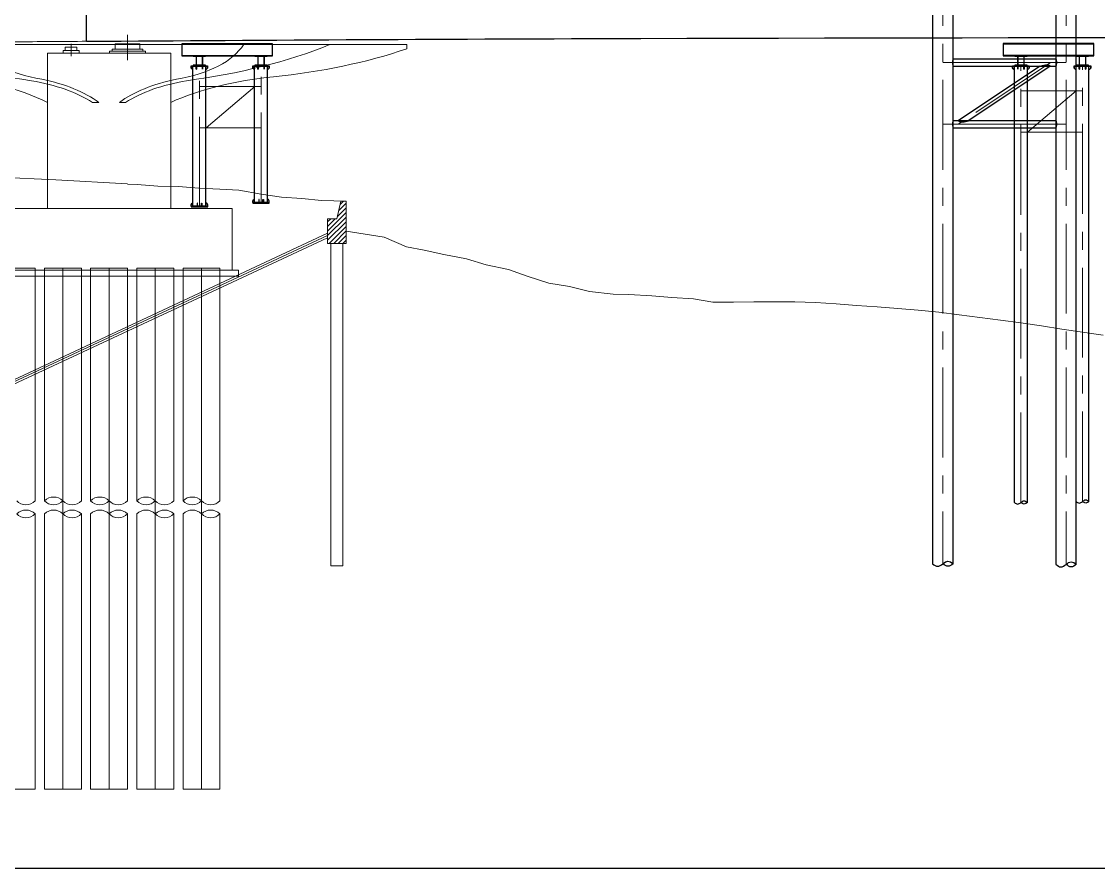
# Model space of a CAD drawing. Extents: x 1767995 to 4174245, y 542814 to 862564.
# Drawn here: x 2839510 to 2891951, y 542814 to 584031 of the extents above; entities that cross this region are included whole.
import ezdxf

# ---------------------------------------------------------------- set-up
doc = ezdxf.new("R2010")
doc.units = 0
doc.header["$LTSCALE"] = 3500
doc.linetypes.add('ACAD_ISO08W100', pattern=[36, 24, -3, 6, -3])
doc.linetypes.add('CENTER', pattern=[2, 1.25, -0.25, 0.25, -0.25])
doc.layers.get('Defpoints').update_dxf_attribs({"color": 8})
for name, color, linetype, lineweight in [('1粗实线', 1, 'Continuous', 30), ('3中心线', 6, 'CENTER', 18), ('6标注线', 7, 'Continuous', 13), ('文字', 7, 'Continuous', 15), ('细实线', 7, 'Continuous', 15)]:
    doc.layers.add(name, color=color, linetype=linetype, lineweight=lineweight)
doc.layers.add('M_Prof', color=2, linetype='Continuous')

# ---------------------------------------------------------------- blocks, each defined once
blk = doc.blocks.new('gdfgdfg')
at = {"layer": '细实线'}
h = blk.add_hatch(dxfattribs=at)
h.set_pattern_fill('ANSI31', color=256, scale=50, style=0)
h.set_pattern_definition([(45, (182922.5, 28418.14), (-112.253, 112.253), [])])
h.paths.add_polyline_path([(182922, 29668), (182672, 29668), (182473, 28818), (182022, 28818), (182022, 27998), (182922, 28418)])
h.paths.add_polyline_path([(182922, 28418), (182022, 27998), (182022, 27618), (182922, 27618)])
for p, q in [((172281, 37760), (172281, 36526)), ((156881, 37288), (185882, 37288)), ((169532, 37333), (169532, 36723)), ((171677, 37070), (171677, 37336)), ((171677, 37070), (171677, 37336)), ((171677, 37070), (171677, 37336)), ((171677, 37070), (171677, 37336)), ((171677, 37070), (171677, 37336)), ((171677, 37070), (171677, 37336)), ((172886, 37336), (171677, 37336)), ((172281, 37287), (172281, 36867)), ((172886, 37070), (172886, 37336)), ((172886, 37070), (172886, 37336)), ((172886, 37070), (172886, 37336)), ((172886, 37070), (172886, 37336)), ((172886, 37070), (172886, 37336)), ((172886, 37070), (172886, 37336)), ((172886, 37070), (172886, 37336)), ((172886, 37070), (172886, 37336)), ((185882, 37288), (185882, 37088)), ((168882, 36867), (168381, 36867)), ((168381, 34479), (168381, 36867)), ((174382, 36867), (168882, 36867)), ((169131, 36867), (169131, 36867)), ((169918, 37012), (169145, 37012)), ((169918, 37012), (169145, 37012)), ((169918, 37012), (169145, 37012)), ((169918, 37012), (169145, 37012)), ((169145, 37012), (169145, 36867)), ((169918, 36867), (169145, 36867)), ((169250, 37012), (169250, 37173)), ((169250, 37012), (169250, 37173)), ((169250, 37012), (169250, 37173)), ((169250, 37012), (169250, 37173)), ((169250, 37012), (169250, 37173)), ((169250, 37012), (169250, 37173)), ((169813, 37173), (169250, 37173)), ((169813, 37012), (169813, 37173)), ((169813, 37012), (169813, 37173)), ((169813, 37012), (169813, 37173)), ((169813, 37012), (169813, 37173)), ((169813, 37012), (169813, 37173)), ((169813, 37012), (169813, 37173)), ((169813, 37012), (169813, 37173)), ((169813, 37012), (169813, 37173)), ((169918, 36867), (169918, 37012)), ((169918, 36867), (169918, 37012)), ((169918, 36867), (169918, 37012)), ((169918, 36867), (169918, 37012)), ((173157, 36979), (171407, 36979)), ((171407, 36867), (171407, 36979)), ((173157, 36979), (171407, 36979)), ((171407, 36867), (171407, 36979)), ((173157, 36979), (171407, 36979)), ((171407, 36867), (171407, 36979)), ((173157, 36979), (171407, 36979)), ((171407, 36867), (171407, 36979)), ((173032, 37070), (171531, 37070)), ((171531, 36979), (171531, 37070)), ((173032, 37070), (171531, 37070)), ((171531, 36979), (171531, 37070)), ((173032, 37070), (171531, 37070)), ((171531, 36979), (171531, 37070)), ((173032, 37070), (171531, 37070)), ((171531, 36979), (171531, 37070)), ((173032, 36979), (171531, 36979)), ((173032, 36979), (171531, 36979)), ((173032, 36979), (171531, 36979)), ((173032, 36979), (171531, 36979)), ((173032, 36979), (173032, 37070)), ((173032, 36979), (173032, 37070)), ((173032, 36979), (173032, 37070)), ((173032, 36979), (173032, 37070)), ((173157, 36867), (173157, 36979)), ((173157, 36867), (173157, 36979)), ((173157, 36867), (173157, 36979)), ((173157, 36867), (173157, 36979)), ((174382, 36867), (174382, 34479)), ((168381, 29318), (168381, 34479)), ((170882, 34479), (170582, 34479)), ((171882, 34479), (172182, 34479)), ((174382, 29318), (174382, 34479)), ((158782, 31153), (168782, 30708)), ((168782, 30708), (172281, 30513)), ((172281, 30505), (172746, 30477)), ((172746, 30477), (173763, 30403)), ((173763, 30403), (174769, 30381)), ((174769, 30381), (175754, 30306)), ((175754, 30306), (176782, 30263)), ((176782, 30263), (177705, 30211)), ((177705, 30211), (178781, 30016)), ((178781, 30016), (179771, 29869)), ((179771, 29869), (180766, 29794)), ((180766, 29794), (181732, 29707)), ((181732, 29707), (182922, 29668)), ((182473, 28818), (182672, 29668)), ((182922, 29668), (182672, 29668)), ((182922, 29668), (182922, 27618)), ((182922, 29668), (182922, 28218)), ((177381, 29318), (165381, 29318)), ((174631, 29318), (168131, 29318)), ((174631, 29318), (168131, 29318)), ((177381, 26318), (177381, 29318)), ((177381, 26318), (177381, 29318)), ((182022, 27618), (182022, 28818)), ((182022, 28818), (182473, 28818)), ((182022, 28109), (149353, 12875)), ((182022, 27888), (149438, 12694)), ((182022, 27998), (150302, 13207)), ((182922, 28218), (184782, 27918)), ((184782, 27918), (185870, 27451)), ((182922, 27618), (182022, 27618)), ((182172, 27618), (182172, 11918)), ((182772, 27618), (182772, 11918)), ((185870, 27451), (186718, 27289)), ((186718, 27289), (187689, 27069)), ((187689, 27069), (188781, 26865)), ((188781, 26865), (189749, 26574)), ((177681, 26318), (165081, 26318)), ((165981, 26418), (167781, 26418)), ((165981, 26418), (167781, 26418)), ((177681, 26318), (165981, 26318)), ((167781, 26018), (167781, 26418)), ((167781, 26018), (167781, 26418)), ((168231, 26418), (170031, 26418)), ((168231, 26018), (168231, 26418)), ((168231, 26418), (170031, 26418)), ((168231, 26018), (168231, 26418)), ((169131, 1055), (169131, 26418)), ((170031, 26018), (170031, 26418)), ((170031, 26018), (170031, 26418)), ((170481, 26418), (172281, 26418)), ((170481, 26018), (170481, 26418)), ((170481, 26418), (172281, 26418)), ((170481, 26018), (170481, 26418)), ((171381, 1055), (171381, 26418)), ((172281, 26018), (172281, 26418)), ((172281, 26018), (172281, 26418)), ((172731, 26418), (174531, 26418)), ((172731, 26018), (172731, 26418)), ((172731, 26418), (174531, 26418)), ((172731, 26018), (172731, 26418)), ((173631, 1055), (173631, 26418)), ((174531, 26018), (174531, 26418)), ((174531, 26018), (174531, 26418)), ((174981, 26418), (176781, 26418)), ((174981, 26018), (174981, 26418)), ((174981, 26418), (176781, 26418)), ((174981, 26018), (174981, 26418)), ((175881, 1055), (175881, 26418)), ((176781, 26018), (176781, 26418)), ((176781, 26018), (176781, 26418)), ((177681, 26318), (177681, 26018)), ((177681, 26318), (177681, 26018)), ((189749, 26574), (190828, 26353)), ((190828, 26353), (191732, 26029)), ((177681, 26018), (165081, 26018)), ((177681, 26018), (165981, 26018)), ((167781, 26018), (167781, 15086)), ((167781, 26018), (167781, 15086)), ((168231, 26018), (168231, 15086)), ((168231, 26018), (168231, 15086)), ((170031, 26018), (170031, 15086)), ((170031, 26018), (170031, 15086)), ((170481, 26018), (170481, 15086)), ((170481, 26018), (170481, 15086)), ((172281, 26018), (172281, 15086)), ((172281, 26018), (172281, 15086)), ((172731, 26018), (172731, 15086)), ((172731, 26018), (172731, 15086)), ((174531, 26018), (174531, 15086)), ((174531, 26018), (174531, 15086)), ((174981, 26018), (174981, 15086)), ((174981, 26018), (174981, 15086)), ((176781, 26018), (176781, 15086)), ((176781, 26018), (176781, 15086)), ((191732, 26029), (192790, 25688)), ((192790, 25688), (193797, 25518)), ((193797, 25518), (194782, 25279)), ((194782, 25279), (195922, 25145)), ((195922, 25145), (196697, 25133)), ((196697, 25133), (197814, 25065)), ((197814, 25065), (198781, 24977)), ((198781, 24977), (199841, 24913)), ((199841, 24913), (200782, 24762)), ((200782, 24762), (201782, 24764)), ((201782, 24764), (202782, 24765)), ((202782, 24765), (203782, 24767)), ((203782, 24767), (204782, 24766)), ((204782, 24766), (205782, 24734)), ((205782, 24734), (206782, 24667)), ((206782, 24667), (207782, 24595)), ((207782, 24595), (208782, 24522)), ((208782, 24522), (209782, 24449)), ((209782, 24449), (210782, 24371)), ((210782, 24371), (211782, 24272)), ((211782, 24272), (212782, 24140)), ((212782, 24140), (213782, 24009)), ((213782, 24009), (214782, 23877)), ((214782, 23877), (215782, 23745)), ((215782, 23745), (216782, 23602)), ((216782, 23602), (217782, 23450)), ((217782, 23450), (218782, 23297)), ((218782, 23297), (219782, 23144)), ((167781, 14453), (167781, 1055)), ((167781, 14453), (167781, 1055)), ((168231, 14453), (168231, 1055)), ((168231, 14453), (168231, 1055)), ((170031, 14453), (170031, 1055)), ((170031, 14453), (170031, 1055)), ((170481, 14453), (170481, 1055)), ((170481, 14453), (170481, 1055)), ((172281, 14453), (172281, 1055)), ((172281, 14453), (172281, 1055)), ((172731, 14453), (172731, 1055)), ((172731, 14453), (172731, 1055)), ((174531, 14453), (174531, 1055)), ((174531, 14453), (174531, 1055)), ((174981, 14453), (174981, 1055)), ((174981, 14453), (174981, 1055)), ((176781, 14453), (176781, 1055)), ((176781, 14453), (176781, 1055)), ((182172, 11918), (182772, 11918)), ((165981, 1055), (167781, 1055)), ((165981, 1055), (167781, 1055)), ((168231, 1055), (170031, 1055)), ((168231, 1055), (170031, 1055)), ((170481, 1055), (172281, 1055)), ((170481, 1055), (172281, 1055)), ((172731, 1055), (174531, 1055)), ((172731, 1055), (174531, 1055)), ((174981, 1055), (176781, 1055)), ((174981, 1055), (176781, 1055))]:
    blk.add_line(p, q, dxfattribs=at)
for centre, radius, start, end in [((216121, -6245184), 6282804, 90.418036, 90.4499551), ((168681, 14636), 636, 45, 135), ((170931, 14636), 636, 45, 135), ((173181, 14636), 636, 45, 135), ((175431, 14636), 636, 45, 135), ((167331, 15536), 636, 225, 315), ((168681, 15536), 636, 225, 315), ((169581, 15536), 636, 225, 315), ((170931, 15536), 636, 225, 315), ((171831, 15536), 636, 225, 315), ((173181, 15536), 636, 225, 315), ((174081, 15536), 636, 225, 315), ((175431, 15536), 636, 225, 315), ((176331, 15536), 636, 225, 315), ((167331, 14003), 636, 45, 135), ((167331, 14903), 636, 225, 315), ((168681, 14003), 636, 45, 135), ((169581, 14003), 636, 45, 135), ((169581, 14903), 636, 225, 315), ((170931, 14003), 636, 45, 135), ((171831, 14003), 636, 45, 135), ((171831, 14903), 636, 225, 315), ((173181, 14003), 636, 45, 135), ((174081, 14003), 636, 45, 135), ((174081, 14903), 636, 225, 315), ((175431, 14003), 636, 45, 135), ((176331, 14003), 636, 45, 135), ((176331, 14903), 636, 225, 315)]:
    blk.add_arc(centre, radius, start, end, dxfattribs=at)
for centre, major_axis, start_param, end_param in [((172338, 44583), (-18704, 0), 0.894752, 1.315009), ((169728, 38021), (-5100, 0), 0.29169, 1.247114), ((173035, 38021), (5100, 0), -1.247114, -0.29169), ((170425, 44583), (-18704, 0), 1.826584, 2.246841), ((176018, 44316), (-17500, 0), 1.764221, 2.169593), ((162056, 31278), (-9000, 0), 3.932954, 4.564529), ((181408, 30578), (-10500, 0), -1.376596, -0.837702), ((165524, 32494), (-6429, 0), 3.807089, 4.382643), ((165823, 32778), (-6096, 0), 3.733766, 4.328587), ((176940, 32778), (-6096, 0), -1.186994, -0.592173), ((177239, 32494), (6429, 0), 1.900542, 2.476096)]:
    blk.add_ellipse(centre, major_axis=major_axis, ratio=0.5, start_param=start_param, end_param=end_param, dxfattribs=at)
blk = doc.blocks.new('trret')
at = {"layer": '1粗实线'}
for p, q in [((3591816, 934986), (3591816, 941829)), ((3592446, 934986), (3592446, 941829)), ((3594816, 935186), (3594816, 941829)), ((3595446, 935186), (3595446, 941829)), ((3631816, 920589), (3631816, 941829)), ((3632446, 920589), (3632446, 941829)), ((3634816, 920637), (3634816, 941829)), ((3635446, 920637), (3635446, 941829))]:
    blk.add_line(p, q, dxfattribs=at)
for points in [[(3591275, 942319), (3595686, 942319), (3595686, 942907), (3591275, 942907)], [(3631275, 942333), (3635686, 942333), (3635686, 942921), (3631275, 942921)], [(3591816, 941679), (3591781, 941679), (3591731, 941729), (3591731, 941829), (3591731, 941729), (3591781, 941679)], [(3591731, 941829), (3592531, 941829)], [(3591987, 941829), (3591987, 941679), (3591975, 941679), (3591975, 941829), (3591975, 941679), (3591987, 941679)], [(3592287, 941829), (3592287, 941679), (3592275, 941679), (3592275, 941829), (3592275, 941679), (3592287, 941679)], [(3592481, 941679), (3592446, 941679)], [(3592531, 941729), (3592481, 941679), (3592531, 941729), (3592531, 941829)], [(3594816, 941679), (3594781, 941679), (3594731, 941729), (3594731, 941829), (3594731, 941729), (3594781, 941679)], [(3594731, 941829), (3595531, 941829)], [(3594987, 941829), (3594987, 941679), (3594975, 941679), (3594975, 941829), (3594975, 941679), (3594987, 941679)], [(3595287, 941829), (3595287, 941679), (3595275, 941679), (3595275, 941829), (3595275, 941679), (3595287, 941679)], [(3595481, 941679), (3595446, 941679)], [(3595531, 941729), (3595481, 941679), (3595531, 941729), (3595531, 941829)], [(3631816, 941679), (3631781, 941679), (3631731, 941729), (3631731, 941829), (3631731, 941729), (3631781, 941679)], [(3631731, 941829), (3632531, 941829)], [(3631987, 941829), (3631987, 941679), (3631975, 941679), (3631975, 941829), (3631975, 941679), (3631987, 941679)], [(3632287, 941829), (3632287, 941679), (3632275, 941679), (3632275, 941829), (3632275, 941679), (3632287, 941679)], [(3632481, 941679), (3632446, 941679)], [(3632531, 941729), (3632481, 941679), (3632531, 941729), (3632531, 941829)], [(3634816, 941679), (3634781, 941679), (3634731, 941729), (3634731, 941829), (3634731, 941729), (3634781, 941679)], [(3634731, 941829), (3635531, 941829)], [(3634987, 941829), (3634987, 941679), (3634975, 941679), (3634975, 941829), (3634975, 941679), (3634987, 941679)], [(3635287, 941829), (3635287, 941679), (3635275, 941679), (3635275, 941829), (3635275, 941679), (3635287, 941679)], [(3635481, 941679), (3635446, 941679)], [(3635531, 941729), (3635481, 941679), (3635531, 941729), (3635531, 941829)], [(3592022, 935006), (3592039, 935006), (3592039, 935151), (3592022, 935151)], [(3592243, 935006), (3592225, 935006), (3592225, 935151), (3592243, 935151)], [(3595022, 935186), (3595039, 935186), (3595039, 935331), (3595022, 935331)], [(3595243, 935186), (3595225, 935186), (3595225, 935331), (3595243, 935331)]]:
    blk.add_lwpolyline(points, close=True, dxfattribs=at)
for points in [[(3591731, 941845), (3591731, 941829), (3591731, 941845), (3592531, 941845), (3592531, 941829), (3592531, 941845)], [(3594731, 941845), (3594731, 941829), (3594731, 941845), (3595531, 941845), (3595531, 941829), (3595531, 941845)], [(3631731, 941845), (3631731, 941829), (3631731, 941845), (3632531, 941845), (3632531, 941829), (3632531, 941845)], [(3634731, 941845), (3634731, 941829), (3634731, 941845), (3635531, 941845), (3635531, 941829), (3635531, 941845)], [(3592534, 935006), (3591732, 935006), (3591732, 934976), (3592534, 934976), (3592534, 935006), (3592534, 935078), (3592488, 935151), (3592442, 935151)], [(3591732, 935006), (3591732, 935078), (3591778, 935151), (3591824, 935151)], [(3595534, 935186), (3594732, 935186), (3594732, 935157), (3595534, 935157), (3595534, 935186), (3595534, 935259), (3595488, 935331), (3595442, 935331)], [(3594732, 935186), (3594732, 935259), (3594778, 935331), (3594824, 935331)]]:
    blk.add_lwpolyline(points, dxfattribs=at)
at = {"layer": '3中心线'}
for p, q in [((3592131, 934986), (3592131, 941829)), ((3595131, 935186), (3595131, 941829)), ((3632131, 920589), (3632131, 941829)), ((3635131, 920637), (3635131, 941829)), ((3592131, 940829), (3595131, 940829)), ((3592451, 938829), (3594828, 940829)), ((3632131, 940615), (3635131, 940615)), ((3632451, 938615), (3634828, 940615)), ((3592131, 938829), (3595131, 938829)), ((3632131, 938615), (3635131, 938615))]:
    blk.add_line(p, q, dxfattribs=at)
at = {"layer": 'M_Prof'}
for p, q in [((3591275, 942887), (3595686, 942887)), ((3631275, 942901), (3635686, 942901)), ((3591275, 942339), (3595686, 942339)), ((3631275, 942353), (3635686, 942353))]:
    blk.add_line(p, q, dxfattribs=at)
for points in [[(3591831, 941845), (3592131, 941845), (3592131, 941863), (3592000, 941863, -0.414214), (3591987, 941876), (3591987, 942302, -0.414214), (3592000, 942315), (3592131, 942315), (3592131, 942333), (3591831, 942333), (3591831, 942315), (3591963, 942315, -0.414214), (3591976, 942302), (3591976, 941876, -0.414214), (3591963, 941863), (3591831, 941863)], [(3592131, 941845), (3592431, 941845), (3592431, 941863), (3592300, 941863, -0.414214), (3592287, 941876), (3592287, 942302, -0.414214), (3592300, 942315), (3592431, 942315), (3592431, 942333), (3592131, 942333), (3592131, 942315), (3592263, 942315, -0.414214), (3592276, 942302), (3592276, 941876, -0.414214), (3592263, 941863), (3592131, 941863)], [(3594831, 941845), (3595131, 941845), (3595131, 941863), (3595000, 941863, -0.414214), (3594987, 941876), (3594987, 942302, -0.414214), (3595000, 942315), (3595131, 942315), (3595131, 942333), (3594831, 942333), (3594831, 942315), (3594963, 942315, -0.414214), (3594976, 942302), (3594976, 941876, -0.414214), (3594963, 941863), (3594831, 941863)], [(3595131, 941845), (3595431, 941845), (3595431, 941863), (3595300, 941863, -0.414214), (3595287, 941876), (3595287, 942302, -0.414214), (3595300, 942315), (3595431, 942315), (3595431, 942333), (3595131, 942333), (3595131, 942315), (3595263, 942315, -0.414214), (3595276, 942302), (3595276, 941876, -0.414214), (3595263, 941863), (3595131, 941863)], [(3631831, 941845), (3632131, 941845), (3632131, 941863), (3632000, 941863, -0.414214), (3631987, 941876), (3631987, 942302, -0.414214), (3632000, 942315), (3632131, 942315), (3632131, 942333), (3631831, 942333), (3631831, 942315), (3631963, 942315, -0.414214), (3631976, 942302), (3631976, 941876, -0.414214), (3631963, 941863), (3631831, 941863)], [(3632131, 941845), (3632431, 941845), (3632431, 941863), (3632300, 941863, -0.414214), (3632287, 941876), (3632287, 942302, -0.414214), (3632300, 942315), (3632431, 942315), (3632431, 942333), (3632131, 942333), (3632131, 942315), (3632263, 942315, -0.414214), (3632276, 942302), (3632276, 941876, -0.414214), (3632263, 941863), (3632131, 941863)], [(3634831, 941845), (3635131, 941845), (3635131, 941863), (3635000, 941863, -0.414214), (3634987, 941876), (3634987, 942302, -0.414214), (3635000, 942315), (3635131, 942315), (3635131, 942333), (3634831, 942333), (3634831, 942315), (3634963, 942315, -0.414214), (3634976, 942302), (3634976, 941876, -0.414214), (3634963, 941863), (3634831, 941863)], [(3635131, 941845), (3635431, 941845), (3635431, 941863), (3635300, 941863, -0.414214), (3635287, 941876), (3635287, 942302, -0.414214), (3635300, 942315), (3635431, 942315), (3635431, 942333), (3635131, 942333), (3635131, 942315), (3635263, 942315, -0.414214), (3635276, 942302), (3635276, 941876, -0.414214), (3635263, 941863), (3635131, 941863)]]:
    blk.add_lwpolyline(points, format="xyb", close=True, dxfattribs=at)
for points in [[(3631816, 920589), (3631974, 920510), (3632131, 920589), (3632289, 920667), (3632446, 920589)], [(3632446, 920589), (3632289, 920510), (3632131, 920589)], [(3634816, 920637), (3634974, 920559), (3635131, 920637), (3635289, 920716), (3635446, 920637)], [(3635446, 920637), (3635289, 920559), (3635131, 920637)]]:
    blk.add_spline(points, degree=3, dxfattribs=at)
blk = doc.blocks.new('etretrt')
at = {"color": 1, "linetype": 'ACAD_ISO08W100', "lineweight": 13, "ltscale": 50}
blk.add_line((92131, 33416, 0), (98131, 33416, 0), dxfattribs=at)
at = {"layer": '1粗实线'}
for p, q in [((91631, 70575, 0), (91631, 12025, 0)), ((97631, 70575, 0), (97631, 11995, 0)), ((92631, 36591, 0), (97631, 36591, 0)), ((92631, 36240, 0), (97631, 36240, 0)), ((96872, 36240, 0), (92899, 33591, 0)), ((97364, 36240, 0), (93391, 33591, 0)), ((92631, 33591, 0), (97631, 33591, 0)), ((92631, 33240, 0), (97631, 33240, 0))]:
    blk.add_line(p, q, dxfattribs=at)
at = {"layer": '1粗实线', "elevation": 0}
for points in [[(92631, 12025), (92631, 70575)], [(98631, 11995), (98631, 70575)], [(92631, 36591), (92631, 36591), (92631, 36591), (92631, 36590), (92631, 36589), (92630, 36588), (92630, 36586), (92629, 36585), (92628, 36583), (92628, 36580), (92627, 36578), (92626, 36575), (92625, 36572), (92624, 36569), (92623, 36565), (92622, 36562), (92621, 36558), (92619, 36553), (92618, 36549), (92617, 36544), (92616, 36540), (92615, 36535), (92613, 36530), (92612, 36524), (92611, 36519), (92610, 36513), (92609, 36507), (92607, 36501), (92606, 36495), (92605, 36489), (92604, 36483), (92604, 36476), (92603, 36470), (92602, 36463), (92601, 36457), (92601, 36450), (92600, 36443), (92600, 36436), (92600, 36429), (92600, 36423), (92600, 36416), (92600, 36409), (92600, 36402), (92600, 36395), (92600, 36388), (92601, 36381), (92601, 36375), (92602, 36368), (92603, 36361), (92604, 36355), (92604, 36348), (92605, 36342), (92606, 36336), (92607, 36330), (92609, 36324), (92610, 36318), (92611, 36312), (92612, 36307), (92613, 36302), (92615, 36296), (92616, 36292), (92617, 36287), (92618, 36282), (92619, 36278), (92621, 36274), (92622, 36270), (92623, 36266), (92624, 36263), (92625, 36259), (92626, 36256), (92627, 36253), (92628, 36251), (92628, 36249), (92629, 36247), (92630, 36245), (92630, 36243), (92631, 36242), (92631, 36241), (92631, 36241), (92631, 36240), (92631, 36240)], [(96872, 36240), (96872, 36240), (96873, 36240), (96875, 36241), (96877, 36241), (96880, 36242), (96883, 36243), (96887, 36244), (96892, 36245), (96897, 36247), (96903, 36248), (96909, 36250), (96916, 36251), (96923, 36253), (96931, 36255), (96939, 36257), (96948, 36260), (96957, 36262), (96967, 36264), (96977, 36267), (96988, 36269), (96998, 36272), (97009, 36274), (97021, 36277), (97032, 36279), (97044, 36282), (97056, 36284), (97068, 36287), (97080, 36289), (97092, 36291), (97104, 36294), (97116, 36296), (97128, 36298), (97140, 36299), (97152, 36301), (97163, 36302), (97174, 36303), (97185, 36304), (97196, 36305), (97206, 36305), (97216, 36305), (97225, 36305), (97234, 36305), (97243, 36304), (97251, 36303), (97259, 36302), (97267, 36301), (97274, 36299), (97280, 36298), (97287, 36296), (97293, 36294), (97298, 36291), (97303, 36289), (97308, 36287), (97313, 36284), (97317, 36282), (97321, 36279), (97325, 36277), (97329, 36274), (97332, 36272), (97336, 36269), (97339, 36267), (97341, 36264), (97344, 36262), (97346, 36260), (97349, 36257), (97351, 36255), (97353, 36253), (97354, 36251), (97356, 36250), (97357, 36248), (97359, 36247), (97360, 36245), (97361, 36244), (97362, 36243), (97363, 36242), (97363, 36241), (97364, 36241), (97364, 36240), (97364, 36240), (97364, 36240)], [(97631, 36591), (97631, 36591), (97632, 36591), (97632, 36590), (97632, 36589), (97633, 36588), (97633, 36586), (97634, 36585), (97634, 36583), (97635, 36580), (97636, 36578), (97637, 36575), (97638, 36572), (97639, 36569), (97640, 36565), (97641, 36562), (97642, 36558), (97643, 36553), (97645, 36549), (97646, 36544), (97647, 36540), (97648, 36535), (97650, 36530), (97651, 36524), (97652, 36519), (97653, 36513), (97654, 36507), (97655, 36501), (97656, 36495), (97657, 36489), (97658, 36483), (97659, 36476), (97660, 36470), (97661, 36463), (97661, 36457), (97662, 36450), (97662, 36443), (97663, 36436), (97663, 36429), (97663, 36423), (97663, 36416), (97663, 36409), (97663, 36402), (97663, 36395), (97662, 36388), (97662, 36381), (97661, 36375), (97661, 36368), (97660, 36361), (97659, 36355), (97658, 36348), (97657, 36342), (97656, 36336), (97655, 36330), (97654, 36324), (97653, 36318), (97652, 36312), (97651, 36307), (97650, 36302), (97648, 36296), (97647, 36292), (97646, 36287), (97645, 36282), (97643, 36278), (97642, 36274), (97641, 36270), (97640, 36266), (97639, 36263), (97638, 36259), (97637, 36256), (97636, 36253), (97635, 36251), (97634, 36249), (97634, 36247), (97633, 36245), (97633, 36243), (97632, 36242), (97632, 36241), (97632, 36241), (97631, 36240), (97631, 36240)], [(92631, 33591), (92631, 33591), (92631, 33591), (92631, 33590), (92631, 33589), (92630, 33588), (92630, 33586), (92629, 33585), (92628, 33583), (92628, 33580), (92627, 33578), (92626, 33575), (92625, 33572), (92624, 33569), (92623, 33565), (92622, 33562), (92621, 33558), (92619, 33553), (92618, 33549), (92617, 33544), (92616, 33540), (92615, 33535), (92613, 33530), (92612, 33524), (92611, 33519), (92610, 33513), (92609, 33507), (92607, 33501), (92606, 33495), (92605, 33489), (92604, 33483), (92604, 33476), (92603, 33470), (92602, 33463), (92601, 33457), (92601, 33450), (92600, 33443), (92600, 33436), (92600, 33429), (92600, 33423), (92600, 33416), (92600, 33409), (92600, 33402), (92600, 33395), (92600, 33388), (92601, 33381), (92601, 33375), (92602, 33368), (92603, 33361), (92604, 33355), (92604, 33348), (92605, 33342), (92606, 33336), (92607, 33330), (92609, 33324), (92610, 33318), (92611, 33312), (92612, 33307), (92613, 33302), (92615, 33296), (92616, 33292), (92617, 33287), (92618, 33282), (92619, 33278), (92621, 33274), (92622, 33270), (92623, 33266), (92624, 33263), (92625, 33259), (92626, 33256), (92627, 33253), (92628, 33251), (92628, 33249), (92629, 33247), (92630, 33245), (92630, 33243), (92631, 33242), (92631, 33241), (92631, 33241), (92631, 33240), (92631, 33240)], [(92899, 33591), (92899, 33591), (92899, 33591), (92899, 33590), (92900, 33590), (92900, 33589), (92901, 33588), (92902, 33587), (92903, 33586), (92904, 33585), (92905, 33583), (92907, 33582), (92908, 33580), (92910, 33578), (92912, 33576), (92914, 33574), (92916, 33572), (92919, 33569), (92921, 33567), (92924, 33565), (92927, 33562), (92930, 33560), (92934, 33557), (92938, 33555), (92941, 33552), (92945, 33549), (92950, 33547), (92955, 33545), (92959, 33542), (92965, 33540), (92970, 33538), (92976, 33536), (92983, 33534), (92989, 33532), (92996, 33530), (93004, 33529), (93011, 33528), (93020, 33527), (93028, 33526), (93037, 33526), (93047, 33526), (93057, 33526), (93067, 33526), (93078, 33527), (93088, 33528), (93100, 33529), (93111, 33530), (93123, 33532), (93135, 33534), (93147, 33536), (93159, 33538), (93171, 33540), (93183, 33542), (93195, 33545), (93207, 33547), (93219, 33549), (93231, 33552), (93242, 33555), (93254, 33557), (93265, 33560), (93275, 33562), (93286, 33565), (93296, 33567), (93305, 33569), (93315, 33572), (93323, 33574), (93332, 33576), (93340, 33578), (93347, 33580), (93354, 33582), (93360, 33583), (93366, 33585), (93371, 33586), (93376, 33587), (93380, 33588), (93383, 33589), (93386, 33590), (93388, 33590), (93389, 33591), (93390, 33591), (93391, 33591)], [(97631, 33591), (97631, 33591), (97632, 33591), (97632, 33590), (97632, 33589), (97633, 33588), (97633, 33586), (97634, 33585), (97634, 33583), (97635, 33580), (97636, 33578), (97637, 33575), (97638, 33572), (97639, 33569), (97640, 33565), (97641, 33562), (97642, 33558), (97643, 33553), (97645, 33549), (97646, 33544), (97647, 33540), (97648, 33535), (97650, 33530), (97651, 33524), (97652, 33519), (97653, 33513), (97654, 33507), (97655, 33501), (97656, 33495), (97657, 33489), (97658, 33483), (97659, 33476), (97660, 33470), (97661, 33463), (97661, 33457), (97662, 33450), (97662, 33443), (97663, 33436), (97663, 33429), (97663, 33423), (97663, 33416), (97663, 33409), (97663, 33402), (97663, 33395), (97662, 33388), (97662, 33381), (97661, 33375), (97661, 33368), (97660, 33361), (97659, 33355), (97658, 33348), (97657, 33342), (97656, 33336), (97655, 33330), (97654, 33324), (97653, 33318), (97652, 33312), (97651, 33307), (97650, 33302), (97648, 33296), (97647, 33292), (97646, 33287), (97645, 33282), (97643, 33278), (97642, 33274), (97641, 33270), (97640, 33266), (97639, 33263), (97638, 33259), (97637, 33256), (97636, 33253), (97635, 33251), (97634, 33249), (97634, 33247), (97633, 33245), (97633, 33243), (97632, 33242), (97632, 33241), (97632, 33241), (97631, 33240), (97631, 33240)]]:
    blk.add_lwpolyline(points, dxfattribs=at)
at = {"layer": '3中心线'}
for p, q in [((92131, 70575, 0), (92131, 12025, 0)), ((98131, 70575, 0), (98131, 11995, 0)), ((92131, 36416, 0), (98131, 36416, 0)), ((97381, 36416, 0), (92881, 33416, 0)), ((92131, 33416, 0), (98131, 33416, 0))]:
    blk.add_line(p, q, dxfattribs=at)
at = {"layer": '3中心线', "color": 1, "linetype": 'ACAD_ISO08W100', "lineweight": 13, "ltscale": 50}
blk.add_line((92131, 36416, 0), (98131, 36416, 0), dxfattribs=at)
at = {"layer": 'M_Prof'}
for points in [[(91631, 12025, 0), (91881, 11900, 0), (92131, 12025), (92381, 12150, 0), (92631, 12025, 0)], [(97631, 11995, 0), (97881, 11870, 0), (98131, 11995, 0), (98381, 12120, 0), (98631, 11995, 0)], [(92631, 12025, 0), (92381, 11900, 0), (92131, 12025)], [(98631, 11995, 0), (98381, 11870, 0), (98131, 11995, 0)]]:
    blk.add_spline(points, degree=3, dxfattribs=at)

msp = doc.modelspace()

# ---------------------------------------------------------------- linework, layer by layer
at = {"layer": '1粗实线'}
msp.add_line((2842672.8, 583070.5), (2842672.8, 585650.5), dxfattribs=at)
msp.add_lwpolyline([(2842672.8, 583070.5, -0.0010736), (2869659.2, 583209.4), (2869673.9, 583209.4, -0.0032499), (3012668.1, 582708.9), (3012698.5, 582708.6, -0.0014157), (3046672.8, 582272.7)], format="xyb", dxfattribs=at)
at = {"layer": 'Defpoints', "elevation": -0.3}
msp.add_lwpolyline([(2730495, 862564.2), (3211745, 862564.2), (3211745, 542814.2), (2730495, 542814.2)], close=True, dxfattribs=at)

# ---------------------------------------------------------------- block references
at = {"layer": '3中心线'}
msp.add_blockref('etretrt', (2792241.6, 545617.8), dxfattribs=at)
at = {"layer": '6标注线'}
msp.add_blockref('trret', (-743958.3, -359962.8), dxfattribs=at)
at = {"layer": '文字'}
msp.add_blockref('gdfgdfg', (2672391.3, 545617.8), dxfattribs=at)

doc.saveas('drawing.dxf')
